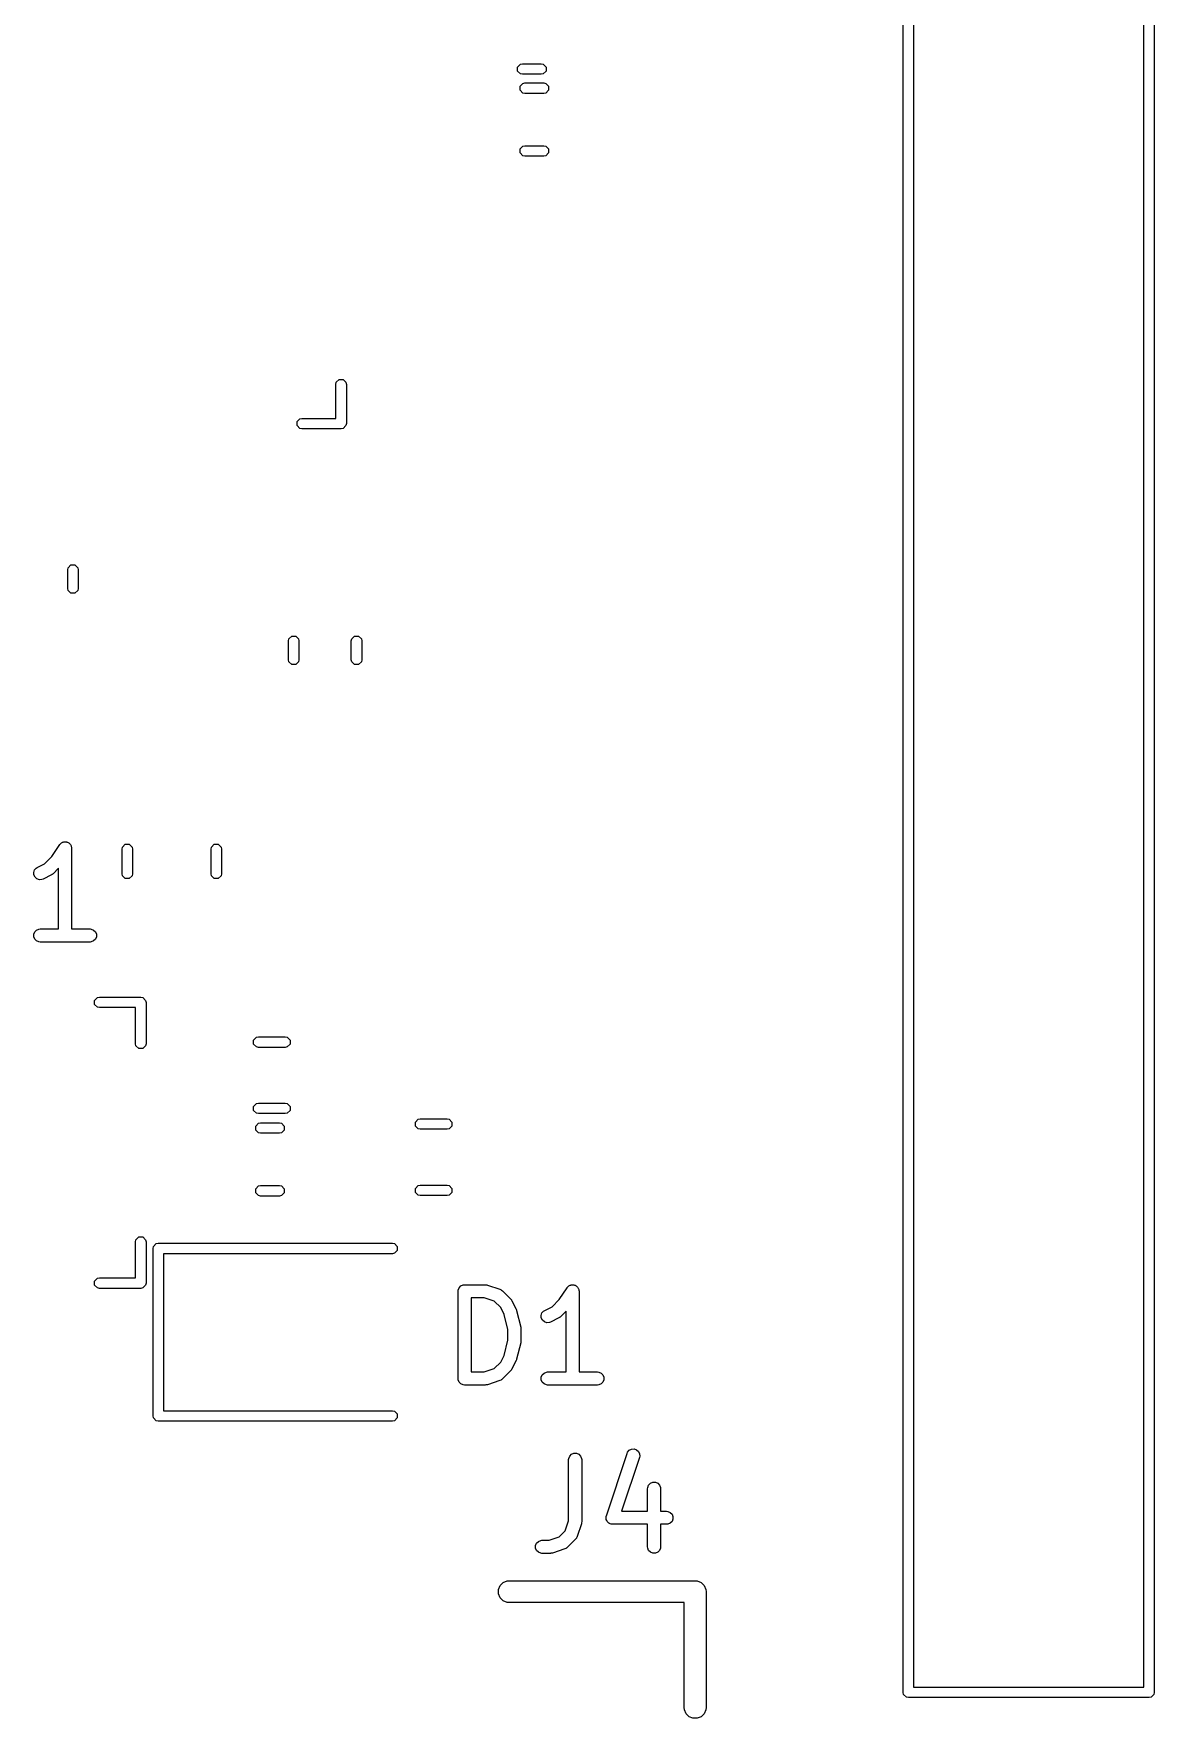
# Model space of a CAD drawing. Header units: inches. Extents: x 5.11 to 6.14, y -4.12 to -1.71.
# Drawn here: x 5.638 to 6.144, y -3.67 to -2.91 of the extents above; entities that cross this region are included whole.
import ezdxf

# ---------------------------------------------------------------- set-up
doc = ezdxf.new("R2010")
doc.units = ezdxf.units.IN
doc.header["$MEASUREMENT"] = 0
doc.layers.add('F.Silkscreen', color=41, linetype='CONTINUOUS', true_color=0xf2eda1)

msp = doc.modelspace()

# ---------------------------------------------------------------- linework, layer by layer
at = {"layer": 'F.Silkscreen', "linetype": 'CONTINUOUS'}
for p, q in [((6.03091, -3.65861), (6.03091, -2.35427)), ((6.03563, -2.35664), (6.03563, -3.65624)), ((6.13957, -3.65624), (6.13957, -2.35664)), ((6.14429, -2.35427), (6.14429, -3.65861)), ((5.85688, -2.92482), (5.85816, -2.92354)), ((5.85688, -2.92663), (5.85688, -2.92482)), ((5.85816, -2.92791), (5.85688, -2.92663)), ((5.85816, -2.92354), (5.85906, -2.92336)), ((5.85906, -2.92809), (5.85816, -2.92791)), ((5.85906, -2.92336), (5.86755, -2.92336)), ((5.86755, -2.92809), (5.85906, -2.92809)), ((5.86755, -2.92336), (5.86845, -2.92354)), ((5.86845, -2.92791), (5.86755, -2.92809)), ((5.86845, -2.92354), (5.86973, -2.92482)), ((5.86973, -2.92663), (5.86845, -2.92791)), ((5.86973, -2.92482), (5.86973, -2.92663)), ((5.85798, -2.93347), (5.85926, -2.9322)), ((5.85798, -2.93528), (5.85798, -2.93347)), ((5.85926, -2.93656), (5.85798, -2.93528)), ((5.85926, -2.9322), (5.86016, -2.93202)), ((5.86016, -2.93202), (5.86865, -2.93202)), ((5.86865, -2.93202), (5.86956, -2.9322)), ((5.86956, -2.9322), (5.87084, -2.93347)), ((5.87084, -2.93528), (5.86956, -2.93656)), ((5.87084, -2.93347), (5.87084, -2.93528)), ((5.86016, -2.93674), (5.85926, -2.93656)), ((5.86865, -2.93674), (5.86016, -2.93674)), ((5.86956, -2.93656), (5.86865, -2.93674)), ((5.85798, -2.96182), (5.85926, -2.96054)), ((5.85798, -2.96363), (5.85798, -2.96182)), ((5.85926, -2.96491), (5.85798, -2.96363)), ((5.85926, -2.96054), (5.86016, -2.96036)), ((5.86016, -2.96509), (5.85926, -2.96491)), ((5.86016, -2.96036), (5.86865, -2.96036)), ((5.86865, -2.96509), (5.86016, -2.96509)), ((5.86865, -2.96036), (5.86956, -2.96054)), ((5.86956, -2.96491), (5.86865, -2.96509)), ((5.86956, -2.96054), (5.87084, -2.96182)), ((5.87084, -2.96363), (5.86956, -2.96491)), ((5.87084, -2.96182), (5.87084, -2.96363)), ((5.77485, -3.06808), (5.77503, -3.06717)), ((5.77485, -3.08343), (5.77485, -3.06808)), ((5.77503, -3.06717), (5.77631, -3.0659)), ((5.77631, -3.0659), (5.77811, -3.0659)), ((5.77811, -3.0659), (5.77939, -3.06717)), ((5.77939, -3.06717), (5.77957, -3.06808)), ((5.77957, -3.06808), (5.77957, -3.0858)), ((5.75731, -3.08489), (5.75859, -3.08361)), ((5.75731, -3.0867), (5.75731, -3.08489)), ((5.75859, -3.08798), (5.75731, -3.0867)), ((5.75859, -3.08361), (5.75949, -3.08343)), ((5.75949, -3.08343), (5.77485, -3.08343)), ((5.77939, -3.0867), (5.77811, -3.08798)), ((5.77957, -3.0858), (5.77939, -3.0867)), ((5.75949, -3.08816), (5.75859, -3.08798)), ((5.77721, -3.08816), (5.75949, -3.08816)), ((5.77811, -3.08798), (5.77721, -3.08816)), ((5.65381, -3.15175), (5.65399, -3.15085)), ((5.65381, -3.16025), (5.65381, -3.15175)), ((5.65399, -3.15085), (5.65527, -3.14957)), ((5.65527, -3.14957), (5.65708, -3.14957)), ((5.65708, -3.14957), (5.65836, -3.15085)), ((5.65836, -3.15085), (5.65854, -3.15175)), ((5.65854, -3.15175), (5.65854, -3.16025)), ((5.65399, -3.16115), (5.65381, -3.16025)), ((5.65527, -3.16243), (5.65399, -3.16115)), ((5.65708, -3.16243), (5.65527, -3.16243)), ((5.65836, -3.16115), (5.65708, -3.16243)), ((5.65854, -3.16025), (5.65836, -3.16115)), ((5.75346, -3.18394), (5.75364, -3.18304)), ((5.75346, -3.19243), (5.75346, -3.18394)), ((5.75364, -3.18304), (5.75492, -3.18176)), ((5.75492, -3.18176), (5.75673, -3.18176)), ((5.75673, -3.18176), (5.75801, -3.18304)), ((5.75801, -3.18304), (5.75819, -3.18394)), ((5.75819, -3.18394), (5.75819, -3.19243)), ((5.78181, -3.18394), (5.78199, -3.18304)), ((5.78181, -3.19243), (5.78181, -3.18394)), ((5.78199, -3.18304), (5.78327, -3.18176)), ((5.78327, -3.18176), (5.78508, -3.18176)), ((5.78508, -3.18176), (5.78636, -3.18304)), ((5.78636, -3.18304), (5.78654, -3.18394)), ((5.78654, -3.18394), (5.78654, -3.19243)), ((5.75364, -3.19334), (5.75346, -3.19243)), ((5.75492, -3.19462), (5.75364, -3.19334)), ((5.75801, -3.19334), (5.75673, -3.19462)), ((5.75819, -3.19243), (5.75801, -3.19334)), ((5.78199, -3.19334), (5.78181, -3.19243)), ((5.78327, -3.19462), (5.78199, -3.19334)), ((5.78636, -3.19334), (5.78508, -3.19462)), ((5.78654, -3.19243), (5.78636, -3.19334)), ((5.75673, -3.19462), (5.75492, -3.19462)), ((5.78508, -3.19462), (5.78327, -3.19462)), ((5.64658, -3.28128), (5.65017, -3.2759)), ((5.65017, -3.27589), (5.65053, -3.27545)), ((5.65017, -3.2759), (5.65017, -3.27589)), ((5.65017, -3.2759), (5.65017, -3.2759)), ((5.65017, -3.2759), (5.65017, -3.2759)), ((5.65053, -3.27545), (5.65078, -3.27529)), ((5.65078, -3.27529), (5.65098, -3.27508)), ((5.65098, -3.27508), (5.65125, -3.27497)), ((5.65125, -3.27497), (5.65149, -3.27481)), ((5.65149, -3.27481), (5.65178, -3.27475)), ((5.65178, -3.27475), (5.65205, -3.27464)), ((5.65205, -3.27464), (5.65234, -3.27464)), ((5.65234, -3.27464), (5.65262, -3.27458)), ((5.65262, -3.27458), (5.65291, -3.27464)), ((5.65291, -3.27464), (5.6532, -3.27464)), ((5.6532, -3.27464), (5.65347, -3.27475)), ((5.65347, -3.27475), (5.65375, -3.27481)), ((5.65375, -3.27481), (5.65399, -3.27497)), ((5.65399, -3.27497), (5.65426, -3.27508)), ((5.65426, -3.27508), (5.65447, -3.27529)), ((5.65447, -3.27529), (5.65471, -3.27545)), ((5.65471, -3.27545), (5.65487, -3.27569)), ((5.65487, -3.27569), (5.65508, -3.2759)), ((5.65508, -3.2759), (5.65519, -3.27616)), ((5.65519, -3.27616), (5.65535, -3.2764)), ((5.65535, -3.2764), (5.65541, -3.27669)), ((5.65541, -3.27669), (5.65552, -3.27696)), ((5.65552, -3.27696), (5.65557, -3.27753)), ((5.65557, -3.27753), (5.65558, -3.27753)), ((5.65558, -3.27753), (5.65557, -3.27753)), ((5.65557, -3.27753), (5.65558, -3.27754)), ((5.65558, -3.27754), (5.65558, -3.31395)), ((5.67835, -3.27793), (5.67853, -3.27703)), ((5.67835, -3.289), (5.67835, -3.27793)), ((5.67853, -3.27703), (5.6798, -3.27575)), ((5.6798, -3.27575), (5.68161, -3.27575)), ((5.68161, -3.27575), (5.68289, -3.27703)), ((5.68289, -3.27703), (5.68307, -3.27793)), ((5.68307, -3.27793), (5.68307, -3.289)), ((5.7185, -3.27793), (5.71868, -3.27703)), ((5.7185, -3.289), (5.7185, -3.27793)), ((5.71868, -3.27703), (5.71996, -3.27575)), ((5.71996, -3.27575), (5.72177, -3.27575)), ((5.72177, -3.27575), (5.72305, -3.27703)), ((5.72305, -3.27703), (5.72323, -3.27793)), ((5.72323, -3.27793), (5.72323, -3.289)), ((5.64005, -3.28614), (5.64337, -3.28448)), ((5.64337, -3.28448), (5.64658, -3.28128)), ((5.63844, -3.28842), (5.63881, -3.28732)), ((5.63853, -3.28956), (5.63844, -3.28842)), ((5.63904, -3.2906), (5.63853, -3.28956)), ((5.63881, -3.28732), (5.63956, -3.28645)), ((5.63991, -3.29135), (5.63904, -3.2906)), ((5.63956, -3.28645), (5.64005, -3.28614)), ((5.641, -3.29171), (5.63991, -3.29135)), ((5.64215, -3.29163), (5.641, -3.29171)), ((5.64269, -3.29143), (5.64215, -3.29163)), ((5.64644, -3.28955), (5.64269, -3.29143)), ((5.64669, -3.28939), (5.64644, -3.28955)), ((5.64676, -3.28937), (5.64669, -3.28939)), ((5.64684, -3.2893), (5.64676, -3.28937)), ((5.64693, -3.28924), (5.64684, -3.2893)), ((5.64698, -3.28918), (5.64693, -3.28924)), ((5.64721, -3.289), (5.64698, -3.28918)), ((5.64967, -3.28654), (5.64721, -3.289)), ((5.64967, -3.31395), (5.64967, -3.28654)), ((5.67853, -3.2899), (5.67835, -3.289)), ((5.6798, -3.29118), (5.67853, -3.2899)), ((5.68161, -3.29118), (5.6798, -3.29118)), ((5.68289, -3.2899), (5.68161, -3.29118)), ((5.68307, -3.289), (5.68289, -3.2899)), ((5.71868, -3.2899), (5.7185, -3.289)), ((5.71996, -3.29118), (5.71868, -3.2899)), ((5.72177, -3.29118), (5.71996, -3.29118)), ((5.72305, -3.2899), (5.72177, -3.29118)), ((5.72323, -3.289), (5.72305, -3.2899)), ((5.63848, -3.31633), (5.63892, -3.31527)), ((5.63892, -3.31527), (5.63973, -3.31445)), ((5.63973, -3.31445), (5.6408, -3.31401)), ((5.6408, -3.31401), (5.64137, -3.31395)), ((5.64137, -3.31395), (5.64967, -3.31395)), ((5.65558, -3.31395), (5.66387, -3.31395)), ((5.66387, -3.31395), (5.66445, -3.31401)), ((5.66445, -3.31401), (5.66551, -3.31445)), ((5.66551, -3.31445), (5.66633, -3.31527)), ((5.66633, -3.31527), (5.66677, -3.31633)), ((5.63848, -3.31748), (5.63848, -3.31633)), ((5.63892, -3.31855), (5.63848, -3.31748)), ((5.63973, -3.31936), (5.63892, -3.31855)), ((5.6408, -3.3198), (5.63973, -3.31936)), ((5.64137, -3.31986), (5.6408, -3.3198)), ((5.66387, -3.31986), (5.64137, -3.31986)), ((5.66445, -3.3198), (5.66387, -3.31986)), ((5.66551, -3.31936), (5.66445, -3.3198)), ((5.66633, -3.31855), (5.66551, -3.31936)), ((5.66677, -3.31748), (5.66633, -3.31855)), ((5.66677, -3.31633), (5.66677, -3.31748)), ((5.66591, -3.34618), (5.66719, -3.3449)), ((5.66591, -3.34799), (5.66591, -3.34618)), ((5.66719, -3.3449), (5.66809, -3.34472)), ((5.66809, -3.34472), (5.68679, -3.34472)), ((5.68679, -3.34472), (5.6877, -3.3449)), ((5.6877, -3.3449), (5.68897, -3.34618)), ((5.68897, -3.34618), (5.68915, -3.34709)), ((5.66719, -3.34927), (5.66591, -3.34799)), ((5.66809, -3.34945), (5.66719, -3.34927)), ((5.68443, -3.34945), (5.66809, -3.34945)), ((5.68443, -3.36579), (5.68443, -3.34945)), ((5.68915, -3.34709), (5.68915, -3.36579)), ((5.68461, -3.36669), (5.68443, -3.36579)), ((5.68589, -3.36797), (5.68461, -3.36669)), ((5.6877, -3.36797), (5.68589, -3.36797)), ((5.68897, -3.36669), (5.6877, -3.36797)), ((5.68915, -3.36579), (5.68897, -3.36669)), ((5.73769, -3.36414), (5.73897, -3.36286)), ((5.73769, -3.36594), (5.73769, -3.36414)), ((5.73897, -3.36722), (5.73769, -3.36594)), ((5.73897, -3.36286), (5.73987, -3.36268)), ((5.73987, -3.3674), (5.73897, -3.36722)), ((5.73987, -3.36268), (5.75197, -3.36268)), ((5.75197, -3.3674), (5.73987, -3.3674)), ((5.75197, -3.36268), (5.75287, -3.36286)), ((5.75287, -3.36722), (5.75197, -3.3674)), ((5.75287, -3.36286), (5.75415, -3.36414)), ((5.75415, -3.36594), (5.75287, -3.36722)), ((5.75415, -3.36414), (5.75415, -3.36594)), ((5.73769, -3.39406), (5.73897, -3.39278)), ((5.73769, -3.39586), (5.73769, -3.39406)), ((5.73897, -3.39714), (5.73769, -3.39586)), ((5.73897, -3.39278), (5.73987, -3.3926)), ((5.73987, -3.39732), (5.73897, -3.39714)), ((5.73987, -3.3926), (5.75197, -3.3926)), ((5.75197, -3.39732), (5.73987, -3.39732)), ((5.75197, -3.3926), (5.75287, -3.39278)), ((5.75287, -3.39714), (5.75197, -3.39732)), ((5.75287, -3.39278), (5.75415, -3.39406)), ((5.75415, -3.39586), (5.75287, -3.39714)), ((5.75415, -3.39406), (5.75415, -3.39586)), ((5.73867, -3.40292), (5.73995, -3.40164)), ((5.73867, -3.40473), (5.73867, -3.40292)), ((5.73995, -3.40601), (5.73867, -3.40473)), ((5.73995, -3.40164), (5.74086, -3.40146)), ((5.74086, -3.40619), (5.73995, -3.40601)), ((5.74086, -3.40146), (5.74935, -3.40146)), ((5.74935, -3.40619), (5.74086, -3.40619)), ((5.74935, -3.40146), (5.75025, -3.40164)), ((5.75025, -3.40601), (5.74935, -3.40619)), ((5.75025, -3.40164), (5.75153, -3.40292)), ((5.75153, -3.40473), (5.75025, -3.40601)), ((5.75153, -3.40292), (5.75153, -3.40473)), ((5.81077, -3.40114), (5.81205, -3.39986)), ((5.81077, -3.40294), (5.81077, -3.40114)), ((5.81205, -3.40422), (5.81077, -3.40294)), ((5.81205, -3.39986), (5.81295, -3.39968)), ((5.81295, -3.4044), (5.81205, -3.40422)), ((5.81295, -3.39968), (5.82505, -3.39968)), ((5.82505, -3.4044), (5.81295, -3.4044)), ((5.82505, -3.39968), (5.82595, -3.39986)), ((5.82595, -3.40422), (5.82505, -3.4044)), ((5.82595, -3.39986), (5.82723, -3.40114)), ((5.82723, -3.40294), (5.82595, -3.40422)), ((5.82723, -3.40114), (5.82723, -3.40294)), ((5.73867, -3.43127), (5.73995, -3.42999)), ((5.73995, -3.42999), (5.74086, -3.42981)), ((5.74086, -3.42981), (5.74935, -3.42981)), ((5.74935, -3.42981), (5.75025, -3.42999)), ((5.75025, -3.42999), (5.75153, -3.43127)), ((5.81077, -3.43106), (5.81205, -3.42978)), ((5.81205, -3.42978), (5.81295, -3.4296)), ((5.81295, -3.4296), (5.82505, -3.4296)), ((5.82505, -3.4296), (5.82595, -3.42978)), ((5.82595, -3.42978), (5.82723, -3.43106)), ((5.73867, -3.43308), (5.73867, -3.43127)), ((5.73995, -3.43436), (5.73867, -3.43308)), ((5.74086, -3.43454), (5.73995, -3.43436)), ((5.74935, -3.43454), (5.74086, -3.43454)), ((5.75025, -3.43436), (5.74935, -3.43454)), ((5.75153, -3.43308), (5.75025, -3.43436)), ((5.75153, -3.43127), (5.75153, -3.43308)), ((5.81077, -3.43286), (5.81077, -3.43106)), ((5.81205, -3.43414), (5.81077, -3.43286)), ((5.81295, -3.43432), (5.81205, -3.43414)), ((5.82505, -3.43432), (5.81295, -3.43432)), ((5.82595, -3.43414), (5.82505, -3.43432)), ((5.82723, -3.43286), (5.82595, -3.43414)), ((5.82723, -3.43106), (5.82723, -3.43286)), ((5.68443, -3.45516), (5.68461, -3.45425)), ((5.68443, -3.4715), (5.68443, -3.45516)), ((5.68461, -3.45425), (5.68589, -3.45298)), ((5.68589, -3.45298), (5.6877, -3.45298)), ((5.6877, -3.45298), (5.68897, -3.45425)), ((5.68897, -3.45425), (5.68915, -3.45516)), ((5.68915, -3.45516), (5.68915, -3.47386)), ((5.6923, -3.4582), (5.69248, -3.4573)), ((5.6923, -3.5338), (5.6923, -3.4582)), ((5.69248, -3.4573), (5.69376, -3.45602)), ((5.69376, -3.45602), (5.69466, -3.45584)), ((5.69466, -3.45584), (5.80037, -3.45584)), ((5.80037, -3.45584), (5.80127, -3.45602)), ((5.80127, -3.46039), (5.80037, -3.46057)), ((5.80127, -3.45602), (5.80255, -3.4573)), ((5.80255, -3.45911), (5.80127, -3.46039)), ((5.80255, -3.4573), (5.80255, -3.45911)), ((5.80037, -3.46057), (5.69702, -3.46057)), ((5.69702, -3.46057), (5.69702, -3.53143)), ((5.66591, -3.47295), (5.66719, -3.47168)), ((5.66591, -3.47476), (5.66591, -3.47295)), ((5.66719, -3.47604), (5.66591, -3.47476)), ((5.66719, -3.47168), (5.66809, -3.4715)), ((5.66809, -3.4715), (5.68443, -3.4715)), ((5.68897, -3.47476), (5.6877, -3.47604)), ((5.68915, -3.47386), (5.68897, -3.47476)), ((5.83049, -3.4759), (5.8313, -3.47508)), ((5.8313, -3.47508), (5.83237, -3.47464)), ((5.83237, -3.47464), (5.83294, -3.47458)), ((5.83294, -3.47458), (5.84231, -3.47458)), ((5.84231, -3.47458), (5.84261, -3.47461)), ((5.84261, -3.47461), (5.84268, -3.47461)), ((5.84268, -3.47461), (5.84279, -3.47463)), ((5.84279, -3.47463), (5.84289, -3.47464)), ((5.84289, -3.47464), (5.84296, -3.47467)), ((5.84296, -3.47467), (5.84325, -3.47473)), ((5.84325, -3.47473), (5.84887, -3.47661)), ((5.87923, -3.47589), (5.87959, -3.47545)), ((5.87959, -3.47545), (5.87984, -3.47529)), ((5.87984, -3.47529), (5.88004, -3.47508)), ((5.88004, -3.47508), (5.88031, -3.47497)), ((5.88031, -3.47497), (5.88055, -3.47481)), ((5.88055, -3.47481), (5.88084, -3.47475)), ((5.88084, -3.47475), (5.88111, -3.47464)), ((5.88111, -3.47464), (5.8814, -3.47464)), ((5.8814, -3.47464), (5.88168, -3.47458)), ((5.88168, -3.47458), (5.88197, -3.47464)), ((5.88197, -3.47464), (5.88226, -3.47464)), ((5.88226, -3.47464), (5.88253, -3.47475)), ((5.88253, -3.47475), (5.88281, -3.47481)), ((5.88281, -3.47481), (5.88306, -3.47497)), ((5.88306, -3.47497), (5.88333, -3.47508)), ((5.88333, -3.47508), (5.88353, -3.47529)), ((5.88353, -3.47529), (5.88377, -3.47545)), ((5.88377, -3.47545), (5.88393, -3.47569)), ((5.66809, -3.47622), (5.66719, -3.47604)), ((5.68679, -3.47622), (5.66809, -3.47622)), ((5.6877, -3.47604), (5.68679, -3.47622)), ((5.82999, -3.47754), (5.83005, -3.47696)), ((5.82999, -3.51691), (5.82999, -3.47754)), ((5.83005, -3.47696), (5.83049, -3.4759)), ((5.84184, -3.48049), (5.83589, -3.48049)), ((5.83589, -3.48049), (5.83589, -3.51395)), ((5.84634, -3.48199), (5.84184, -3.48049)), ((5.84926, -3.48491), (5.84634, -3.48199)), ((5.84887, -3.47661), (5.8494, -3.47685)), ((5.8494, -3.47685), (5.84948, -3.47692)), ((5.84948, -3.47692), (5.84958, -3.47696)), ((5.84958, -3.47696), (5.85003, -3.47732)), ((5.85003, -3.47732), (5.85378, -3.48107)), ((5.85378, -3.48107), (5.85396, -3.4813)), ((5.85396, -3.4813), (5.85402, -3.48135)), ((5.85402, -3.48135), (5.85408, -3.48144)), ((5.85408, -3.48144), (5.85414, -3.48152)), ((5.85414, -3.48152), (5.85417, -3.48159)), ((5.85417, -3.48159), (5.85433, -3.48184)), ((5.85433, -3.48184), (5.8562, -3.48559)), ((5.87244, -3.48448), (5.87564, -3.48128)), ((5.87564, -3.48128), (5.87923, -3.4759)), ((5.87923, -3.4759), (5.87923, -3.47589)), ((5.87923, -3.4759), (5.87923, -3.4759)), ((5.87923, -3.4759), (5.87923, -3.4759)), ((5.88393, -3.47569), (5.88414, -3.4759)), ((5.88414, -3.4759), (5.88425, -3.47616)), ((5.88425, -3.47616), (5.88441, -3.4764)), ((5.88441, -3.4764), (5.88447, -3.47669)), ((5.88447, -3.47669), (5.88458, -3.47696)), ((5.88458, -3.47696), (5.88464, -3.47753)), ((5.88464, -3.47753), (5.88464, -3.47753)), ((5.88464, -3.47753), (5.88464, -3.47753)), ((5.88464, -3.47753), (5.88464, -3.47754)), ((5.88464, -3.47754), (5.88464, -3.51395)), ((5.85078, -3.48794), (5.84926, -3.48491)), ((5.85249, -3.49477), (5.85078, -3.48794)), ((5.8562, -3.48559), (5.85622, -3.48563)), ((5.85622, -3.48563), (5.85623, -3.48565)), ((5.85623, -3.48565), (5.85632, -3.48589)), ((5.85632, -3.48589), (5.85641, -3.48613)), ((5.85641, -3.48613), (5.85641, -3.48615)), ((5.85641, -3.48615), (5.85643, -3.48619)), ((5.85643, -3.48619), (5.8583, -3.49369)), ((5.86751, -3.48842), (5.86787, -3.48732)), ((5.86759, -3.48956), (5.86751, -3.48842)), ((5.8681, -3.4906), (5.86759, -3.48956)), ((5.86787, -3.48732), (5.86863, -3.48645)), ((5.86897, -3.49135), (5.8681, -3.4906)), ((5.86863, -3.48645), (5.86912, -3.48614)), ((5.86912, -3.48614), (5.87244, -3.48448)), ((5.87551, -3.48955), (5.87176, -3.49143)), ((5.87575, -3.48939), (5.87551, -3.48955)), ((5.87583, -3.48937), (5.87575, -3.48939)), ((5.87591, -3.4893), (5.87583, -3.48937)), ((5.876, -3.48924), (5.87591, -3.4893)), ((5.87605, -3.48918), (5.876, -3.48924)), ((5.87627, -3.489), (5.87605, -3.48918)), ((5.87873, -3.48654), (5.87627, -3.489)), ((5.87873, -3.51395), (5.87873, -3.48654)), ((5.85249, -3.49967), (5.85249, -3.49477)), ((5.8583, -3.49369), (5.85832, -3.49379)), ((5.85832, -3.49379), (5.85833, -3.49383)), ((5.85833, -3.49383), (5.85836, -3.49405)), ((5.85836, -3.49405), (5.85839, -3.49427)), ((5.85839, -3.49427), (5.85838, -3.49431)), ((5.85838, -3.49431), (5.85839, -3.49441)), ((5.85839, -3.49441), (5.85839, -3.50003)), ((5.87007, -3.49171), (5.86897, -3.49135)), ((5.87122, -3.49163), (5.87007, -3.49171)), ((5.87176, -3.49143), (5.87122, -3.49163)), ((5.85078, -3.5065), (5.85249, -3.49967)), ((5.8583, -3.50075), (5.85643, -3.50825)), ((5.85832, -3.50065), (5.8583, -3.50075)), ((5.85833, -3.50061), (5.85832, -3.50065)), ((5.85836, -3.50039), (5.85833, -3.50061)), ((5.85839, -3.50018), (5.85836, -3.50039)), ((5.85839, -3.50003), (5.85838, -3.50013)), ((5.85838, -3.50013), (5.85839, -3.50018)), ((5.84184, -3.51395), (5.84634, -3.51245)), ((5.84634, -3.51245), (5.84926, -3.50953)), ((5.84926, -3.50953), (5.85078, -3.5065)), ((5.85378, -3.51337), (5.85003, -3.51712)), ((5.85396, -3.51314), (5.85378, -3.51337)), ((5.85402, -3.51309), (5.85396, -3.51314)), ((5.85408, -3.513), (5.85402, -3.51309)), ((5.85414, -3.51292), (5.85408, -3.513)), ((5.85417, -3.51285), (5.85414, -3.51292)), ((5.85433, -3.5126), (5.85417, -3.51285)), ((5.8562, -3.50885), (5.85433, -3.5126)), ((5.85622, -3.50881), (5.8562, -3.50885)), ((5.85623, -3.50879), (5.85622, -3.50881)), ((5.85632, -3.50855), (5.85623, -3.50879)), ((5.85641, -3.50831), (5.85632, -3.50855)), ((5.85643, -3.50825), (5.85641, -3.50829)), ((5.85641, -3.50829), (5.85641, -3.50831)), ((5.83005, -3.51748), (5.82999, -3.51691)), ((5.83049, -3.51855), (5.83005, -3.51748)), ((5.8313, -3.51936), (5.83049, -3.51855)), ((5.83237, -3.5198), (5.8313, -3.51936)), ((5.83294, -3.51986), (5.83237, -3.5198)), ((5.84231, -3.51986), (5.83294, -3.51986)), ((5.83589, -3.51395), (5.84184, -3.51395)), ((5.84261, -3.51983), (5.84231, -3.51986)), ((5.84268, -3.51984), (5.84261, -3.51983)), ((5.84279, -3.51981), (5.84268, -3.51984)), ((5.84289, -3.5198), (5.84279, -3.51981)), ((5.84296, -3.51977), (5.84289, -3.5198)), ((5.84325, -3.51971), (5.84296, -3.51977)), ((5.84887, -3.51783), (5.84325, -3.51971)), ((5.8494, -3.5176), (5.84887, -3.51783)), ((5.84948, -3.51753), (5.8494, -3.5176)), ((5.84958, -3.51749), (5.84948, -3.51753)), ((5.85003, -3.51712), (5.84958, -3.51749)), ((5.86754, -3.51633), (5.86798, -3.51527)), ((5.86754, -3.51748), (5.86754, -3.51633)), ((5.86798, -3.51855), (5.86754, -3.51748)), ((5.86798, -3.51527), (5.8688, -3.51445)), ((5.8688, -3.51936), (5.86798, -3.51855)), ((5.8688, -3.51445), (5.86986, -3.51401)), ((5.86986, -3.5198), (5.8688, -3.51936)), ((5.86986, -3.51401), (5.87044, -3.51395)), ((5.87044, -3.51986), (5.86986, -3.5198)), ((5.87044, -3.51395), (5.87873, -3.51395)), ((5.89293, -3.51986), (5.87044, -3.51986)), ((5.88464, -3.51395), (5.89293, -3.51395)), ((5.89293, -3.51395), (5.89351, -3.51401)), ((5.89351, -3.5198), (5.89293, -3.51986)), ((5.89351, -3.51401), (5.89457, -3.51445)), ((5.89457, -3.51936), (5.89351, -3.5198)), ((5.89457, -3.51445), (5.89539, -3.51527)), ((5.89539, -3.51855), (5.89457, -3.51936)), ((5.89539, -3.51527), (5.89583, -3.51633)), ((5.89583, -3.51748), (5.89539, -3.51855)), ((5.89583, -3.51633), (5.89583, -3.51748)), ((5.69248, -3.5347), (5.6923, -3.5338)), ((5.69376, -3.53598), (5.69248, -3.5347)), ((5.69466, -3.53616), (5.69376, -3.53598)), ((5.80037, -3.53616), (5.69466, -3.53616)), ((5.69702, -3.53143), (5.80037, -3.53143)), ((5.80037, -3.53143), (5.80127, -3.53161)), ((5.80127, -3.53598), (5.80037, -3.53616)), ((5.80127, -3.53161), (5.80255, -3.53289)), ((5.80255, -3.5347), (5.80127, -3.53598)), ((5.80255, -3.53289), (5.80255, -3.5347)), ((5.88042, -3.5519), (5.88124, -3.55108)), ((5.88124, -3.55108), (5.8823, -3.55064)), ((5.8823, -3.55064), (5.88345, -3.55064)), ((5.88345, -3.55064), (5.88452, -3.55108)), ((5.88452, -3.55108), (5.88533, -3.5519)), ((5.89695, -3.57885), (5.90632, -3.55073)), ((5.90632, -3.55073), (5.90656, -3.5502)), ((5.90656, -3.5502), (5.90731, -3.54933)), ((5.90731, -3.54933), (5.90834, -3.54881)), ((5.90834, -3.54881), (5.90949, -3.54873)), ((5.90949, -3.54873), (5.91059, -3.5491)), ((5.91059, -3.5491), (5.91146, -3.54985)), ((5.91146, -3.54985), (5.91197, -3.55088)), ((5.91197, -3.55088), (5.91205, -3.55203)), ((5.87992, -3.55354), (5.87998, -3.55296)), ((5.87992, -3.58118), (5.87992, -3.55354)), ((5.87998, -3.55296), (5.88042, -3.5519)), ((5.88533, -3.5519), (5.88577, -3.55296)), ((5.88577, -3.55296), (5.88583, -3.55354)), ((5.88583, -3.55354), (5.88583, -3.58166)), ((5.91192, -3.5526), (5.90385, -3.57683)), ((5.91205, -3.55203), (5.91192, -3.5526)), ((5.91554, -3.56666), (5.9156, -3.56608)), ((5.91554, -3.57683), (5.91554, -3.56666)), ((5.9156, -3.56608), (5.91604, -3.56502)), ((5.91604, -3.56502), (5.91686, -3.5642)), ((5.91686, -3.5642), (5.91792, -3.56376)), ((5.91792, -3.56376), (5.91907, -3.56376)), ((5.91907, -3.56376), (5.92014, -3.5642)), ((5.92014, -3.5642), (5.92095, -3.56502)), ((5.92095, -3.56502), (5.92139, -3.56608)), ((5.92139, -3.56608), (5.92145, -3.56666)), ((5.92145, -3.56666), (5.92145, -3.57683)), ((5.87842, -3.58569), (5.87992, -3.58118)), ((5.88578, -3.58213), (5.88577, -3.58223)), ((5.88581, -3.58203), (5.88578, -3.58213)), ((5.88583, -3.58166), (5.8858, -3.58195)), ((5.8858, -3.58195), (5.88581, -3.58203)), ((5.89682, -3.57941), (5.89685, -3.57927)), ((5.89685, -3.57989), (5.89682, -3.57941)), ((5.89685, -3.57921), (5.89688, -3.57913)), ((5.89685, -3.57927), (5.89685, -3.57921)), ((5.89685, -3.58036), (5.89685, -3.57989)), ((5.89689, -3.58046), (5.89685, -3.58036)), ((5.89688, -3.57913), (5.89695, -3.57885)), ((5.8969, -3.58056), (5.89689, -3.58046)), ((5.89711, -3.58099), (5.8969, -3.58056)), ((5.89729, -3.58142), (5.89711, -3.58099)), ((5.89737, -3.5815), (5.89729, -3.58142)), ((5.89742, -3.58159), (5.89737, -3.5815)), ((5.89777, -3.5819), (5.89742, -3.58159)), ((5.89811, -3.58224), (5.89777, -3.5819)), ((5.90385, -3.57683), (5.91554, -3.57683)), ((5.92145, -3.57683), (5.92412, -3.57683)), ((5.92412, -3.57683), (5.9247, -3.57689)), ((5.9247, -3.57689), (5.92576, -3.57733)), ((5.92576, -3.57733), (5.92658, -3.57814)), ((5.92658, -3.58142), (5.92576, -3.58224)), ((5.92658, -3.57814), (5.92702, -3.57921)), ((5.92702, -3.58036), (5.92658, -3.58142)), ((5.92702, -3.57921), (5.92702, -3.58036)), ((5.87115, -3.58995), (5.87566, -3.58845)), ((5.87566, -3.58845), (5.87842, -3.58569)), ((5.88309, -3.58937), (5.87934, -3.59312)), ((5.88346, -3.58892), (5.88309, -3.58937)), ((5.8835, -3.58882), (5.88346, -3.58892)), ((5.88357, -3.58874), (5.8835, -3.58882)), ((5.8838, -3.58822), (5.88357, -3.58874)), ((5.88568, -3.58259), (5.8838, -3.58822)), ((5.88574, -3.58231), (5.88568, -3.58259)), ((5.88577, -3.58223), (5.88574, -3.58231)), ((5.89821, -3.58228), (5.89811, -3.58224)), ((5.89829, -3.58235), (5.89821, -3.58228)), ((5.89874, -3.5825), (5.89829, -3.58235)), ((5.89917, -3.58268), (5.89874, -3.5825)), ((5.89932, -3.58269), (5.89917, -3.58268)), ((5.89938, -3.58271), (5.89932, -3.58269)), ((5.89946, -3.58271), (5.89938, -3.58271)), ((5.89975, -3.58274), (5.89946, -3.58271)), ((5.91554, -3.58274), (5.89975, -3.58274)), ((5.91554, -3.59291), (5.91554, -3.58274)), ((5.92412, -3.58274), (5.92145, -3.58274)), ((5.92145, -3.58274), (5.92145, -3.59291)), ((5.9247, -3.58268), (5.92412, -3.58274)), ((5.92576, -3.58224), (5.9247, -3.58268)), ((5.86498, -3.59233), (5.86542, -3.59127)), ((5.86498, -3.59348), (5.86498, -3.59233)), ((5.86542, -3.59455), (5.86498, -3.59348)), ((5.86542, -3.59127), (5.86624, -3.59045)), ((5.86624, -3.59536), (5.86542, -3.59455)), ((5.86624, -3.59045), (5.8673, -3.59001)), ((5.8673, -3.5958), (5.86624, -3.59536)), ((5.8673, -3.59001), (5.86788, -3.58995)), ((5.86788, -3.59586), (5.8673, -3.5958)), ((5.86788, -3.58995), (5.87115, -3.58995)), ((5.87163, -3.59586), (5.86788, -3.59586)), ((5.87192, -3.59583), (5.87163, -3.59586)), ((5.872, -3.59584), (5.87192, -3.59583)), ((5.8721, -3.59581), (5.872, -3.59584)), ((5.8722, -3.5958), (5.8721, -3.59581)), ((5.87228, -3.59577), (5.8722, -3.5958)), ((5.87256, -3.59571), (5.87228, -3.59577)), ((5.87819, -3.59383), (5.87256, -3.59571)), ((5.87871, -3.5936), (5.87819, -3.59383)), ((5.87879, -3.59353), (5.87871, -3.5936)), ((5.87889, -3.59349), (5.87879, -3.59353)), ((5.87934, -3.59312), (5.87889, -3.59349)), ((5.9156, -3.59348), (5.91554, -3.59291)), ((5.91604, -3.59455), (5.9156, -3.59348)), ((5.91686, -3.59536), (5.91604, -3.59455)), ((5.91792, -3.5958), (5.91686, -3.59536)), ((5.91907, -3.5958), (5.91792, -3.5958)), ((5.92014, -3.59536), (5.91907, -3.5958)), ((5.92095, -3.59455), (5.92014, -3.59536)), ((5.92139, -3.59348), (5.92095, -3.59455)), ((5.92145, -3.59291), (5.92139, -3.59348)), ((5.84832, -3.61217), (5.84906, -3.61039)), ((5.84832, -3.61409), (5.84832, -3.61217)), ((5.84906, -3.61039), (5.85042, -3.60904)), ((5.85042, -3.60904), (5.85219, -3.6083)), ((5.85219, -3.6083), (5.85315, -3.60821)), ((5.85315, -3.60821), (5.93701, -3.60821)), ((5.93701, -3.60821), (5.93797, -3.6083)), ((5.93797, -3.6083), (5.93974, -3.60904)), ((5.93974, -3.60904), (5.9411, -3.61039)), ((5.9411, -3.61039), (5.94183, -3.61217)), ((5.94183, -3.61217), (5.94193, -3.61313)), ((5.84906, -3.61586), (5.84832, -3.61409)), ((5.85042, -3.61722), (5.84906, -3.61586)), ((5.85219, -3.61796), (5.85042, -3.61722)), ((5.85315, -3.61805), (5.85219, -3.61796)), ((5.93209, -3.61805), (5.85315, -3.61805)), ((5.93209, -3.66549), (5.93209, -3.61805)), ((5.94193, -3.61313), (5.94193, -3.66549)), ((6.03563, -3.65624), (6.13957, -3.65624)), ((5.93218, -3.66645), (5.93209, -3.66549)), ((5.94193, -3.66549), (5.94183, -3.66645)), ((6.03109, -3.65951), (6.03091, -3.65861)), ((6.03236, -3.66079), (6.03109, -3.65951)), ((6.03327, -3.66097), (6.03236, -3.66079)), ((6.14193, -3.66097), (6.03327, -3.66097)), ((6.14283, -3.66079), (6.14193, -3.66097)), ((6.14411, -3.65951), (6.14283, -3.66079)), ((6.14429, -3.65861), (6.14411, -3.65951)), ((5.93292, -3.66823), (5.93218, -3.66645)), ((5.93427, -3.66958), (5.93292, -3.66823)), ((5.93605, -3.67032), (5.93427, -3.66958)), ((5.93797, -3.67032), (5.93605, -3.67032)), ((5.93974, -3.66958), (5.93797, -3.67032)), ((5.9411, -3.66823), (5.93974, -3.66958)), ((5.94183, -3.66645), (5.9411, -3.66823))]:
    msp.add_line(p, q, dxfattribs=at)

doc.saveas('drawing.dxf')
